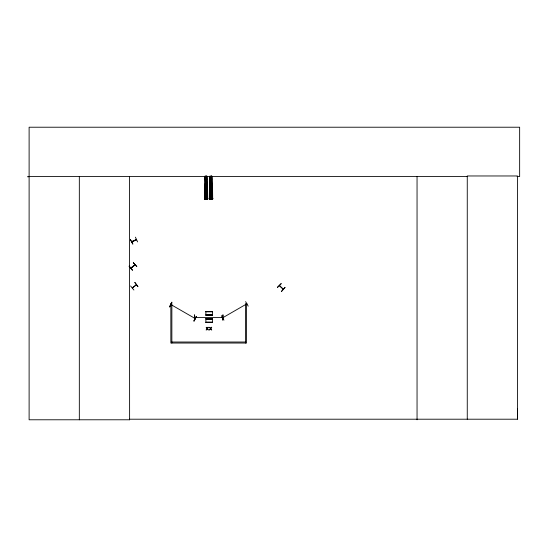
<?xml version="1.0" encoding="UTF-8"?>
<svg xmlns="http://www.w3.org/2000/svg" width="547" height="547" viewBox="0 0 547 547"><rect width="100%" height="100%" fill="white"/><g stroke="black" fill="none" stroke-linecap="round" stroke-linejoin="round"><path stroke-width="0.82" d="M517.093 176.537L519.65 176.537L519.65 127.219L29.114 127.219L29.114 419.781L129.612 419.781L129.543 419.207L517.469 419.207L517.544 408.63M130.883 267.996L131.335 267.627M134.918 264.666L134.651 265.151M135.034 264.857L131.027 268.146L134.986 264.919M170.808 304.713L171.402 304.843L170.89 304.788M194.978 318.689L194.609 318.518M131.711 241.706L132.374 241.658M279.387 285.753L283.237 289.192M222.595 317.834L246.834 303.838M246.335 304.132L246.847 304.077M246.875 304.05L246.382 304.105M136.572 239.736L131.8 241.63M136.005 239.648L136.442 239.47L131.765 241.678M206.034 199.334L206.383 199.327M211.313 199.347L210.957 198.739M222.123 317.622L222.704 317.616M193.864 320.939L196.448 316.392M130.924 267.934L134.877 264.707M195.224 317.636L194.766 317.438L222.704 317.438M222.595 317.643L222.15 317.404L222.595 317.41M132.265 287.804L136.326 284.768M277.404 287.271L281.09 283.572M277.555 287.428L281.226 283.708M222.602 317.786L223.053 317.568M129.058 266.232L132.401 270.252M133.311 262.724L136.846 266.587L133.365 262.676M130.61 285.972L133.906 290.026M132.333 288.057L136.401 284.775M136.442 239.73L131.813 241.883M221.323 315.66L223.935 320.186M223.19 317.732L222.691 317.992M248.201 306.176L245.624 301.629M195.238 317.663L194.766 317.438M130.371 239.545L132.873 244.147L130.398 239.538M132.832 241.357L135.54 240.071M137.598 241.911L135.424 237.159M170.944 304.583L195.053 318.47M205.084 176.989L206.828 176.968M210.062 176.989L211.805 176.968M205.098 177.946L206.841 177.925M210.069 177.946L211.812 177.925M205.104 178.801L206.848 178.78M210.075 178.801L211.819 178.78M205.111 179.758L206.855 179.737M210.089 179.758L211.833 179.737M205.159 183.867L206.903 183.847M210.137 183.867L211.88 183.847M204.872 184.216L207.197 184.113M209.85 184.141L212.174 184.113M209.85 184.216L212.174 184.189M207.559 185.337L204.537 185.385L204.708 199.546L207.71 199.498L207.545 185.337L207.648 199.498M204.756 186.821L207.368 186.794M209.733 186.821L212.345 186.794M204.769 187.778L207.381 187.751M209.74 187.778L212.352 187.751M204.783 189.214L207.395 189.187M209.754 189.214L212.373 189.187M204.797 190.493L207.409 190.465M209.768 190.493L212.38 190.465M204.81 191.929L207.422 191.901M209.781 191.929L212.393 191.901M204.879 198.089L207.491 198.062M209.85 198.089L212.468 198.062M204.448 198.513L207.935 198.472M209.419 198.513L212.906 198.472M204.448 198.623L207.935 198.582M209.426 198.623L212.906 198.582M205.98 198.739L206.397 198.752M194.404 314.915L194.465 320.145M222.178 317.622L222.65 317.616M27.35 176.743L29.114 176.736M29.114 176.537L467.261 176.537M205.863 311.482L212.4 311.482M205.863 311.599L212.4 311.599L212.386 314.703L205.87 314.703L205.87 311.612L212.4 311.605M205.877 311.804L212.386 311.804M205.829 314.922L212.441 314.922M205.829 315.12L212.441 315.12M205.87 315.345L212.393 315.345M205.87 318.545L212.393 318.545M205.829 318.771L212.441 318.771M205.829 318.969L212.441 318.969M205.877 322.197L212.386 322.197M205.863 322.415L212.4 322.415M171.861 342.019L245.562 342.019M206.062 198.773L206.356 199.272M194.677 318.292L195.088 318.525M279.606 285.609L283.189 289.185M129.222 266.095L132.545 270.129M212.352 185.344L212.503 199.498L212.304 185.344M212.133 185.344L212.277 199.505M211.921 176.148L212.024 184.804L210.007 184.838L209.925 176.182M212.01 185.344L212.181 199.505M211.778 176.148L211.887 184.804M211.962 185.344L212.113 199.505M211.703 176.155L211.757 184.811L211.552 176.155M211.846 185.351L211.969 199.505M211.689 186.185L211.73 190.349L211.634 186.185M211.751 192.011L211.826 198.677L211.703 192.011M211.436 176.155L211.545 184.811M211.327 176.155L211.457 184.811L211.32 176.155M211.573 199.511L210.773 199.518M211.286 184.811L210.752 184.818M210.622 184.831L210.527 176.175L210.499 184.831M210.376 176.175L210.39 184.831M210.486 190.37L210.438 187.04L210.424 190.37M210.506 192.038L210.561 198.698M210.253 176.175L210.356 184.831M210.438 192.038L210.513 198.698M210.239 184.831L210.069 176.175L210.13 184.831M210.198 185.378L210.404 199.532M210.103 187.047L210.239 199.539M210.041 187.047L210.185 199.539M209.877 187.047L210.062 199.539M209.713 185.385L209.898 199.539M209.692 185.385L209.843 199.539M207.381 185.344L207.511 199.498M206.916 176.148L207.053 184.804L205.036 184.838L204.988 176.182M207.04 185.344L207.142 199.505M206.821 176.148L206.916 184.804M206.684 176.155L206.78 184.811L206.609 176.155M206.711 186.185L206.704 190.349M206.725 192.011L206.848 198.677M206.465 176.155L206.588 184.811M206.39 176.155L206.445 184.811M206.602 199.511L205.802 199.518M206.308 184.811L205.775 184.818M205.549 176.175L205.651 184.831M205.419 176.175L205.528 184.831M205.282 176.175L205.385 184.831M205.412 187.04L205.515 190.37M205.467 192.038L205.59 198.698M205.207 176.175L205.31 184.831M205.275 185.378L205.433 199.532M205.098 176.175L205.173 184.831M205.248 185.378L205.378 199.532M205.077 187.047L205.166 190.377M205.132 192.045L205.262 199.539M204.954 187.047L205.002 190.377M205.022 192.045L205.091 199.539M204.906 187.047L204.94 190.377M204.954 192.045L205.036 199.539M204.742 185.385L204.872 199.539M204.605 185.385L204.756 199.539M194.623 314.915L194.657 320.139M517.469 419.207L517.469 175.97L467.261 175.97L467.261 419.207M417.046 176.537L417.046 419.781M245.562 343.037L245.562 303.619L246.574 303.619L246.574 343.037L170.849 343.037L170.849 303.619L171.861 303.619L171.861 343.037M129.536 176.537L129.612 419.781M79.329 176.537L79.329 419.781M205.604 179.17C206.096 180.647 206.745 178.117 205.604 179.17M205.549 191.053C206.281 193.262 207.251 189.467 205.549 191.053M210.581 179.17C211.067 180.647 211.716 178.117 210.581 179.17M210.52 191.053C211.251 193.262 212.229 189.467 210.52 191.053M171.888 302.217L169.556 306.908L171.888 302.217M196.387 316.357L194.048 321.041L196.387 316.357M207.935 327.284L207.265 328.371L206.185 327.284L207.04 328.665L206.157 330.046L207.238 328.945L208.332 330.046L207.47 328.644L208.332 327.284L207.935 327.284M211.327 327.284L210.657 328.371L209.576 327.284L210.431 328.665L209.549 330.046L210.629 328.945L211.73 330.046L210.862 328.644L211.723 327.284L211.327 327.284M285.001 287.428L281.534 291.353L285.001 287.428M134.87 282.457L137.967 286.676L134.849 282.478M211.327 199.272L211.361 199.327M212.53 185.337L209.515 185.385L209.665 199.546L212.687 199.498L212.53 185.337M222.978 314.908L222.718 320.139L222.95 314.908M212.393 319.188L205.87 319.188L205.87 322.279L212.4 322.279L212.386 319.188M207.368 199.505L207.21 185.344L207.306 199.505M207.026 199.505L206.869 185.351L206.971 199.505"/></g></svg>
